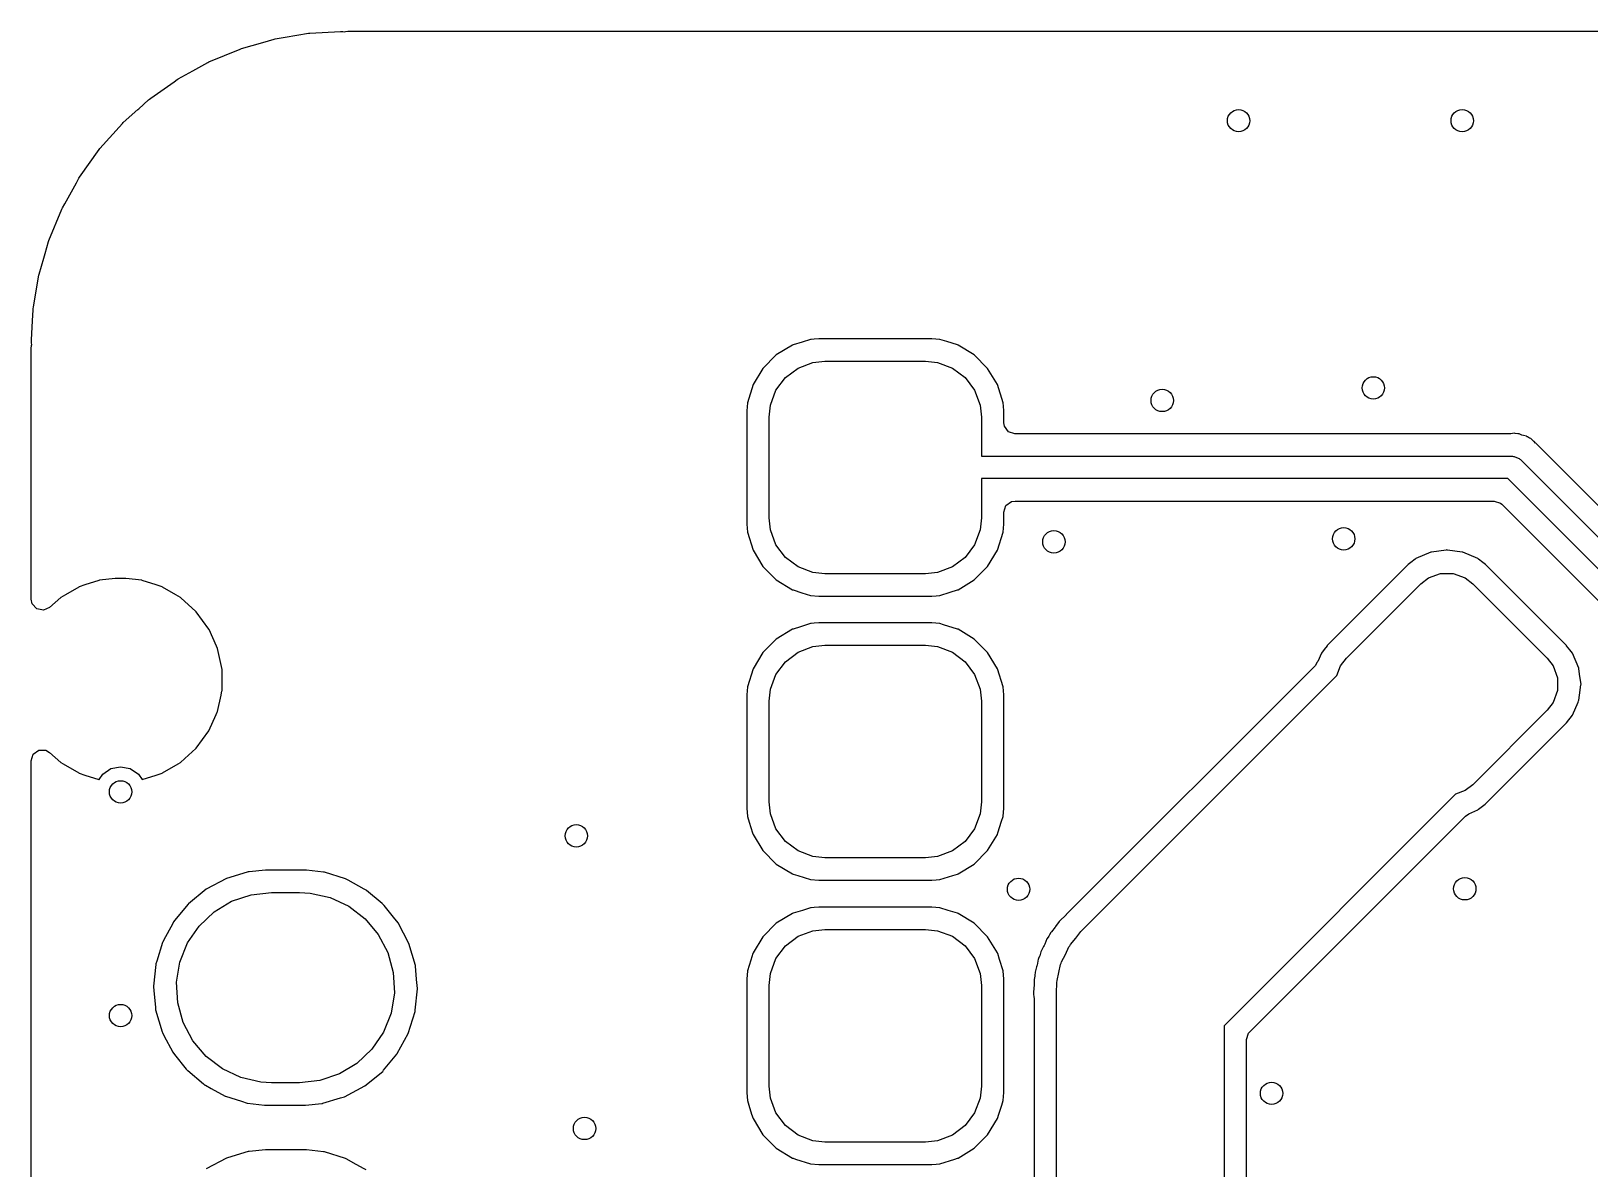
# Model space of a CAD drawing. Extents: x 100.2 to 143.8, y -109.8 to -50.2.
# Drawn here: x 100.2 to 114.14, y -60.37 to -50.2 of the extents above; entities that cross this region are included whole.
import ezdxf

# ---------------------------------------------------------------- set-up
doc = ezdxf.new("R2010")
doc.units = 0
doc.layers.add('BLACK', color=7, linetype='CONTINUOUS')

msp = doc.modelspace()

# ---------------------------------------------------------------- linework, layer by layer
at = {"layer": 'BLACK', "linetype": 'CONTINUOUS'}
for p, q in [((102.081, -50.3556), (102.272, -50.3004)), ((102.272, -50.3004), (102.372, -50.2717)), ((102.372, -50.2717), (102.382, -50.2693)), ((102.382, -50.2693), (102.471, -50.2543)), ((102.471, -50.2543), (102.681, -50.2185)), ((102.681, -50.2185), (102.692, -50.2173)), ((102.692, -50.2173), (102.968, -50.2018)), ((102.968, -50.2018), (102.978, -50.2027)), ((102.978, -50.2027), (102.978, -50.2026)), ((102.978, -50.2026), (102.989, -50.2026)), ((102.989, -50.2026), (103, -50.2051)), ((103, -50.2051), (103.011, -50.2027)), ((103.011, -50.2027), (103.012, -50.2024)), ((103.011, -50.2027), (103.011, -50.2027)), ((103.012, -50.2024), (103.033, -50.2)), ((103.033, -50.2), (140.966, -50.2)), ((101.79, -50.4752), (102.07, -50.3593)), ((102.07, -50.3593), (102.081, -50.3556)), ((101.515, -50.6265), (101.645, -50.5546)), ((101.645, -50.5546), (101.78, -50.48)), ((101.78, -50.48), (101.79, -50.4752)), ((101.271, -50.7991), (101.479, -50.6513)), ((101.479, -50.6513), (101.506, -50.6324)), ((101.506, -50.6324), (101.515, -50.6265)), ((101.162, -50.8935), (101.25, -50.8146)), ((101.25, -50.8146), (101.259, -50.8077)), ((101.259, -50.8077), (101.271, -50.7991)), ((100.815, -51.2501), (101.016, -51.0242)), ((101.016, -51.0242), (101.024, -51.0164)), ((101.024, -51.0164), (101.154, -50.9002)), ((101.154, -50.9002), (101.162, -50.8935)), ((100.632, -51.5058), (100.808, -51.2588)), ((100.808, -51.2588), (100.815, -51.2501)), ((100.501, -51.7426), (100.605, -51.5548)), ((100.605, -51.5548), (100.626, -51.5152)), ((100.626, -51.5152), (100.632, -51.5058)), ((100.359, -52.0701), (100.475, -51.7903)), ((100.475, -51.7903), (100.48, -51.7803)), ((100.48, -51.7803), (100.501, -51.7426)), ((100.325, -52.1882), (100.356, -52.0806)), ((100.356, -52.0806), (100.359, -52.0701)), ((100.272, -52.3716), (100.313, -52.2288)), ((100.313, -52.2288), (100.325, -52.1882)), ((100.221, -52.6651), (100.269, -52.3824)), ((100.269, -52.3824), (100.272, -52.3716)), ((100.212, -52.7896), (100.217, -52.692)), ((100.217, -52.692), (100.219, -52.681)), ((100.219, -52.681), (100.221, -52.6651)), ((100.202, -52.9577), (100.212, -52.7896)), ((100.202, -52.9682), (100.202, -52.9577)), ((100.203, -52.9792), (100.202, -52.9682)), ((107.171, -52.9562), (107.095, -52.9801)), ((107.176, -52.9557), (107.171, -52.9562)), ((107.204, -52.9531), (107.176, -52.9557)), ((107.176, -52.9557), (107.176, -52.9557)), ((107.244, -52.9495), (107.204, -52.9531)), ((107.75, -52.9495), (107.244, -52.9495)), ((108.256, -52.9495), (107.75, -52.9495)), ((108.329, -52.9562), (108.256, -52.9495)), ((108.39, -52.9753), (108.329, -52.9562)), ((108.485, -53.0051), (108.39, -52.9753)), ((100.2, -53.034), (100.203, -53.0118)), ((100.2, -55.2782), (100.2, -53.034)), ((100.203, -52.9895), (100.203, -52.9792)), ((100.205, -53.0004), (100.203, -52.9895)), ((100.203, -53.0112), (100.205, -53.0004)), ((100.203, -53.0118), (100.203, -53.0112)), ((100.203, -53.0112), (100.203, -53.0112)), ((106.864, -53.0946), (106.745, -53.2145)), ((107.009, -53.0068), (106.864, -53.0946)), ((107.015, -53.0051), (107.009, -53.0068)), ((107.095, -52.9801), (107.015, -53.0051)), ((107.015, -53.0051), (107.015, -53.0051)), ((108.491, -53.0068), (108.485, -53.0051)), ((108.485, -53.0051), (108.485, -53.0051)), ((108.636, -53.0946), (108.491, -53.0068)), ((108.755, -53.2145), (108.636, -53.0946)), ((106.745, -53.2145), (106.657, -53.3594)), ((106.946, -53.2964), (107.06, -53.2114)), ((107.06, -53.2114), (107.192, -53.1617)), ((107.192, -53.1617), (107.3, -53.15)), ((107.3, -53.15), (108.2, -53.15)), ((108.2, -53.15), (108.308, -53.1617)), ((108.308, -53.1617), (108.44, -53.2114)), ((108.44, -53.2114), (108.554, -53.2964)), ((108.843, -53.3594), (108.755, -53.2145)), ((106.657, -53.3594), (106.606, -53.5212)), ((106.861, -53.4097), (106.946, -53.2964)), ((108.554, -53.2964), (108.639, -53.4097)), ((108.894, -53.5212), (108.843, -53.3594)), ((106.606, -53.5212), (106.6, -53.5937)), ((106.812, -53.5424), (106.861, -53.4097)), ((108.639, -53.4097), (108.688, -53.5424)), ((108.897, -53.5534), (108.894, -53.5212)), ((106.6, -53.5937), (106.6, -54.6063)), ((106.8, -53.6497), (106.812, -53.5424)), ((106.8, -54.5503), (106.8, -53.6497)), ((108.688, -53.5424), (108.7, -53.6497)), ((108.7, -53.6497), (108.7, -54)), ((108.9, -53.5937), (108.897, -53.5534)), ((108.9, -53.7005), (108.9, -53.5937)), ((108.905, -53.7311), (108.9, -53.7005)), ((108.941, -53.7806), (108.905, -53.7311)), ((108.999, -53.7995), (108.941, -53.7806)), ((113.423, -53.7995), (108.999, -53.7995)), ((113.436, -53.7986), (113.423, -53.7995)), ((113.465, -53.7947), (113.436, -53.7986)), ((113.474, -53.7968), (113.465, -53.7947)), ((113.497, -53.7995), (113.474, -53.7968)), ((113.474, -53.7968), (113.474, -53.7968)), ((113.474, -53.7968), (113.474, -53.7968)), ((113.503, -53.7995), (113.497, -53.7995)), ((113.509, -53.8001), (113.503, -53.7995)), ((113.516, -53.8027), (113.509, -53.8001)), ((113.534, -53.81), (113.516, -53.8027)), ((113.516, -53.8027), (113.516, -53.8027)), ((113.548, -53.8144), (113.534, -53.81)), ((113.574, -53.8205), (113.548, -53.8144)), ((113.581, -53.8257), (113.574, -53.8205)), ((113.583, -53.827), (113.581, -53.8257)), ((113.581, -53.8257), (113.581, -53.8257)), ((113.603, -53.8373), (113.583, -53.827)), ((113.613, -53.8416), (113.603, -53.8373)), ((113.62, -53.8478), (113.613, -53.8416)), ((113.635, -53.8618), (113.62, -53.8478)), ((113.639, -53.8652), (113.635, -53.8618)), ((113.643, -53.8678), (113.639, -53.8652)), ((113.657, -53.8815), (113.643, -53.8678)), ((113.659, -53.8841), (113.657, -53.8815)), ((113.695, -53.9177), (113.659, -53.8841)), ((113.698, -53.9222), (113.695, -53.9177)), ((113.7, -53.9253), (113.698, -53.9222)), ((116.08, -56.305), (113.7, -53.9253)), ((108.7, -54), (113.45, -54)), ((113.45, -54), (113.458, -54.0025)), ((113.458, -54.0025), (113.466, -54.0012)), ((113.466, -54.0012), (113.487, -54.0119)), ((113.487, -54.0119), (113.509, -54.0191)), ((113.509, -54.0191), (113.514, -54.0256)), ((113.514, -54.0256), (113.521, -54.0293)), ((113.521, -54.0293), (116.15, -56.6586)), ((113.409, -54.2), (108.7, -54.2)), ((108.7, -54.2), (108.7, -54.5503)), ((115.679, -56.4707), (113.409, -54.2)), ((108.901, -54.4995), (108.919, -54.4413)), ((108.901, -54.6063), (108.901, -54.4995)), ((108.919, -54.4413), (108.969, -54.4053)), ((108.969, -54.4053), (109, -54.4005)), ((109, -54.4005), (113.285, -54.4005)), ((113.285, -54.4005), (113.343, -54.4194)), ((113.343, -54.4194), (113.355, -54.4295)), ((113.355, -54.4295), (114.456, -55.5314)), ((106.6, -54.6063), (106.606, -54.6788)), ((106.812, -54.6576), (106.8, -54.5503)), ((108.7, -54.5503), (108.688, -54.6576)), ((108.894, -54.6788), (108.901, -54.6063)), ((106.606, -54.6788), (106.657, -54.8406)), ((106.861, -54.7903), (106.812, -54.6576)), ((108.688, -54.6576), (108.639, -54.7903)), ((108.843, -54.8406), (108.894, -54.6788)), ((106.657, -54.8406), (106.745, -54.9855)), ((106.946, -54.9036), (106.861, -54.7903)), ((107.06, -54.9886), (106.946, -54.9036)), ((108.554, -54.9036), (108.44, -54.9886)), ((108.639, -54.7903), (108.554, -54.9036)), ((108.755, -54.9855), (108.843, -54.8406)), ((112.58, -54.9184), (112.541, -54.9489)), ((112.585, -54.9145), (112.58, -54.9184)), ((112.719, -54.8568), (112.585, -54.9145)), ((112.725, -54.8559), (112.719, -54.8568)), ((112.856, -54.838), (112.725, -54.8559)), ((112.725, -54.8559), (112.725, -54.8559)), ((112.863, -54.8371), (112.856, -54.838)), ((112.869, -54.838), (112.863, -54.8371)), ((113, -54.8559), (112.869, -54.838)), ((113.006, -54.8568), (113, -54.8559)), ((113, -54.8559), (113, -54.8559)), ((113.14, -54.9145), (113.006, -54.8568)), ((113.145, -54.9184), (113.14, -54.9145)), ((113.184, -54.9489), (113.145, -54.9184)), ((106.745, -54.9855), (106.864, -55.1054)), ((107.192, -55.0383), (107.06, -54.9886)), ((107.3, -55.05), (107.192, -55.0383)), ((108.2, -55.05), (107.3, -55.05)), ((108.308, -55.0383), (108.2, -55.05)), ((108.44, -54.9886), (108.308, -55.0383)), ((108.636, -55.1054), (108.755, -54.9855)), ((112.517, -54.9682), (111.793, -55.6917)), ((112.541, -54.9489), (112.517, -54.9682)), ((112.698, -55.0867), (112.805, -55.0476)), ((112.805, -55.0476), (112.92, -55.0476)), ((112.92, -55.0476), (113.027, -55.0867)), ((113.208, -54.9682), (113.184, -54.9489)), ((113.932, -55.6917), (113.208, -54.9682)), ((100.625, -55.1699), (100.507, -55.2381)), ((100.629, -55.1673), (100.625, -55.1699)), ((100.625, -55.1699), (100.625, -55.1699)), ((100.681, -55.1507), (100.629, -55.1673)), ((100.806, -55.11), (100.681, -55.1507)), ((100.81, -55.1084), (100.806, -55.11)), ((100.806, -55.11), (100.806, -55.11)), ((100.952, -55.0935), (100.81, -55.1084)), ((101.048, -55.0935), (100.952, -55.0935)), ((101.19, -55.1084), (101.048, -55.0935)), ((101.194, -55.11), (101.19, -55.1084)), ((101.319, -55.1507), (101.194, -55.11)), ((101.194, -55.11), (101.194, -55.11)), ((101.371, -55.1673), (101.319, -55.1507)), ((101.375, -55.1699), (101.371, -55.1673)), ((101.493, -55.2381), (101.375, -55.1699)), ((101.375, -55.1699), (101.375, -55.1699)), ((106.864, -55.1054), (107.009, -55.1932)), ((107.009, -55.1932), (107.015, -55.1949)), ((107.015, -55.1949), (107.015, -55.1949)), ((107.015, -55.1949), (107.093, -55.2195)), ((108.42, -55.2152), (108.485, -55.1949)), ((108.485, -55.1949), (108.491, -55.1932)), ((108.485, -55.1949), (108.485, -55.1949)), ((108.491, -55.1932), (108.636, -55.1054)), ((111.964, -55.8044), (112.63, -55.1391)), ((112.63, -55.1391), (112.698, -55.0867)), ((113.027, -55.0867), (113.096, -55.1391)), ((113.096, -55.1391), (113.761, -55.8044)), ((100.209, -55.3184), (100.2, -55.2782)), ((100.25, -55.3639), (100.209, -55.3184)), ((100.464, -55.2626), (100.365, -55.3517)), ((100.507, -55.2381), (100.464, -55.2626)), ((101.536, -55.2626), (101.493, -55.2381)), ((101.54, -55.2661), (101.536, -55.2626)), ((101.674, -55.3866), (101.54, -55.2661)), ((107.093, -55.2195), (107.171, -55.2438)), ((107.171, -55.2438), (107.244, -55.2505)), ((107.244, -55.2505), (107.75, -55.2505)), ((107.75, -55.2505), (108.256, -55.2505)), ((108.256, -55.2505), (108.296, -55.2469)), ((108.296, -55.2469), (108.324, -55.2443)), ((108.324, -55.2443), (108.329, -55.2438)), ((108.324, -55.2443), (108.324, -55.2443)), ((108.329, -55.2438), (108.42, -55.2152)), ((100.309, -55.3766), (100.25, -55.3639)), ((100.365, -55.3517), (100.309, -55.3766)), ((101.677, -55.3901), (101.674, -55.3866)), ((101.674, -55.3866), (101.674, -55.3866)), ((101.789, -55.5443), (101.677, -55.3901)), ((101.791, -55.549), (101.789, -55.5443)), ((101.857, -55.6968), (101.791, -55.549)), ((101.791, -55.549), (101.791, -55.549)), ((107.009, -55.5468), (106.864, -55.6346)), ((107.015, -55.5451), (107.009, -55.5468)), ((107.08, -55.5248), (107.015, -55.5451)), ((107.015, -55.5451), (107.015, -55.5451)), ((107.171, -55.4962), (107.08, -55.5248)), ((107.176, -55.4957), (107.171, -55.4962)), ((107.204, -55.4931), (107.176, -55.4957)), ((107.176, -55.4957), (107.176, -55.4957)), ((107.244, -55.4895), (107.204, -55.4931)), ((107.75, -55.4895), (107.244, -55.4895)), ((108.256, -55.4895), (107.75, -55.4895)), ((108.329, -55.4962), (108.256, -55.4895)), ((108.36, -55.506), (108.329, -55.4962)), ((108.485, -55.5451), (108.36, -55.506)), ((108.491, -55.5468), (108.485, -55.5451)), ((108.485, -55.5451), (108.485, -55.5451)), ((108.636, -55.6346), (108.491, -55.5468)), ((101.867, -55.7183), (101.857, -55.6968)), ((101.907, -55.9047), (101.867, -55.7183)), ((106.745, -55.7545), (106.657, -55.8994)), ((106.864, -55.6346), (106.745, -55.7545)), ((106.946, -55.8364), (107.06, -55.7514)), ((107.06, -55.7514), (107.192, -55.7017)), ((107.192, -55.7017), (107.3, -55.69)), ((107.3, -55.69), (108.2, -55.69)), ((108.2, -55.69), (108.308, -55.7017)), ((108.308, -55.7017), (108.44, -55.7514)), ((108.44, -55.7514), (108.554, -55.8364)), ((108.755, -55.7545), (108.636, -55.6346)), ((108.843, -55.8994), (108.755, -55.7545)), ((111.74, -55.7602), (111.708, -55.8333)), ((111.766, -55.7268), (111.74, -55.7602)), ((111.792, -55.6941), (111.766, -55.7268)), ((111.793, -55.6917), (111.792, -55.6941)), ((111.792, -55.6941), (111.792, -55.6941)), ((113.934, -55.6941), (113.932, -55.6917)), ((113.962, -55.7303), (113.934, -55.6941)), ((113.934, -55.6941), (113.934, -55.6941)), ((113.986, -55.7602), (113.962, -55.7303)), ((114.043, -55.8935), (113.986, -55.7602)), ((101.907, -56.0953), (101.907, -55.9047)), ((106.657, -55.8994), (106.606, -56.0612)), ((106.861, -55.9497), (106.946, -55.8364)), ((108.554, -55.8364), (108.639, -55.9497)), ((108.894, -56.0612), (108.843, -55.8994)), ((111.684, -55.8722), (109.459, -58.0973)), ((111.704, -55.8415), (111.684, -55.8722)), ((111.708, -55.8333), (111.704, -55.8415)), ((111.88, -55.9588), (111.912, -55.8726)), ((111.912, -55.8726), (111.964, -55.8044)), ((113.761, -55.8044), (113.813, -55.8726)), ((113.813, -55.8726), (113.852, -55.9802)), ((114.044, -55.9002), (114.043, -55.8935)), ((114.053, -55.9685), (114.044, -55.9002)), ((114.044, -55.9002), (114.044, -55.9002)), ((106.812, -56.0824), (106.861, -55.9497)), ((108.639, -55.9497), (108.688, -56.0824)), ((109.59, -58.2497), (111.88, -55.9588)), ((113.852, -55.9802), (113.852, -56.0947)), ((114.049, -56.136), (114.062, -56.0441)), ((114.063, -56.0374), (114.053, -55.9685)), ((114.062, -56.0441), (114.063, -56.0374)), ((101.867, -56.2817), (101.898, -56.136)), ((101.898, -56.1337), (101.905, -56.1003)), ((101.898, -56.136), (101.898, -56.1337)), ((101.905, -56.1003), (101.907, -56.0953)), ((101.905, -56.1003), (101.905, -56.1003)), ((106.606, -56.0612), (106.6, -56.1337)), ((106.6, -56.1337), (106.6, -57.1463)), ((106.8, -56.1897), (106.812, -56.0824)), ((108.688, -56.0824), (108.7, -56.1897)), ((108.9, -56.1337), (108.894, -56.0612)), ((108.901, -57.1463), (108.9, -56.1337)), ((113.852, -56.0947), (113.813, -56.2022)), ((114.04, -56.1875), (114.043, -56.1813)), ((114.043, -56.1813), (114.049, -56.136)), ((101.789, -56.4557), (101.855, -56.3075)), ((101.855, -56.3075), (101.865, -56.2864)), ((101.865, -56.2864), (101.867, -56.2817)), ((101.865, -56.2864), (101.865, -56.2864)), ((106.8, -57.0903), (106.8, -56.1897)), ((108.7, -56.1897), (108.7, -57.0903)), ((113.761, -56.2705), (113.096, -56.9357)), ((113.813, -56.2022), (113.761, -56.2705)), ((113.932, -56.3832), (113.986, -56.3146)), ((113.986, -56.3146), (114.037, -56.1968)), ((114.037, -56.1968), (114.04, -56.1875)), ((101.677, -56.6099), (101.789, -56.4557)), ((113.208, -57.1066), (113.932, -56.3832)), ((100.2, -56.7219), (100.219, -56.6637)), ((100.2, -103.278), (100.2, -56.7219)), ((100.219, -56.6637), (100.268, -56.6277)), ((100.268, -56.6277), (100.33, -56.6277)), ((100.33, -56.6277), (100.365, -56.6483)), ((100.365, -56.6483), (100.464, -56.7374)), ((100.464, -56.7374), (100.485, -56.7494)), ((101.515, -56.7494), (101.536, -56.7374)), ((101.536, -56.7374), (101.575, -56.7019)), ((101.575, -56.7019), (101.674, -56.6134)), ((101.674, -56.6134), (101.677, -56.6099)), ((101.674, -56.6134), (101.674, -56.6134)), ((100.485, -56.7494), (100.625, -56.8301)), ((100.625, -56.8301), (100.625, -56.8301)), ((100.625, -56.8301), (100.629, -56.8327)), ((100.629, -56.8327), (100.681, -56.8493)), ((100.681, -56.8493), (100.806, -56.89)), ((100.808, -56.8907), (100.841, -56.8409)), ((100.841, -56.8409), (100.914, -56.7921)), ((100.914, -56.7921), (101, -56.775)), ((101, -56.775), (101.086, -56.7921)), ((101.086, -56.7921), (101.159, -56.8409)), ((101.159, -56.8409), (101.192, -56.8907)), ((101.194, -56.89), (101.319, -56.8493)), ((101.319, -56.8493), (101.371, -56.8327)), ((101.371, -56.8327), (101.375, -56.8301)), ((101.375, -56.8301), (101.515, -56.7494)), ((101.375, -56.8301), (101.375, -56.8301)), ((100.806, -56.89), (100.806, -56.89)), ((100.806, -56.89), (100.808, -56.8907)), ((101.192, -56.8907), (101.194, -56.89)), ((101.194, -56.89), (101.194, -56.89)), ((112.941, -57.0195), (110.87, -59.0907)), ((113.027, -56.9881), (112.941, -57.0195)), ((113.096, -56.9357), (113.027, -56.9881)), ((106.6, -57.1463), (106.606, -57.2188)), ((106.812, -57.1976), (106.8, -57.0903)), ((108.7, -57.0903), (108.688, -57.1976)), ((108.894, -57.2188), (108.901, -57.1463)), ((113.14, -57.1604), (113.146, -57.1556)), ((113.146, -57.1556), (113.206, -57.1085)), ((113.206, -57.1085), (113.208, -57.1066)), ((113.206, -57.1085), (113.206, -57.1085)), ((106.606, -57.2188), (106.622, -57.2697)), ((106.622, -57.2697), (106.653, -57.3674)), ((106.861, -57.3303), (106.812, -57.1976)), ((108.688, -57.1976), (108.639, -57.3303)), ((108.847, -57.3674), (108.88, -57.2614)), ((108.88, -57.2614), (108.894, -57.2188)), ((111.099, -59.1447), (113.028, -57.2164)), ((113.028, -57.2164), (113.059, -57.1955)), ((113.059, -57.1955), (113.14, -57.1604)), ((106.653, -57.3674), (106.657, -57.3806)), ((106.657, -57.3806), (106.745, -57.5255)), ((106.946, -57.4436), (106.861, -57.3303)), ((108.639, -57.3303), (108.554, -57.4436)), ((108.755, -57.5255), (108.843, -57.3806)), ((108.843, -57.3806), (108.847, -57.3674)), ((106.745, -57.5255), (106.864, -57.6454)), ((107.06, -57.5286), (106.946, -57.4436)), ((107.192, -57.5783), (107.06, -57.5286)), ((107.3, -57.59), (107.192, -57.5783)), ((108.308, -57.5783), (108.2, -57.59)), ((108.44, -57.5286), (108.308, -57.5783)), ((108.554, -57.4436), (108.44, -57.5286)), ((108.636, -57.6454), (108.755, -57.5255)), ((102.14, -57.7159), (102.093, -57.7301)), ((102.145, -57.7145), (102.14, -57.7159)), ((102.14, -57.7159), (102.14, -57.7159)), ((102.15, -57.714), (102.145, -57.7145)), ((102.296, -57.6997), (102.15, -57.714)), ((102.15, -57.714), (102.15, -57.714)), ((102.298, -57.6995), (102.296, -57.6997)), ((102.296, -57.6997), (102.296, -57.6997)), ((102.659, -57.6995), (102.298, -57.6995)), ((102.662, -57.6998), (102.659, -57.6995)), ((102.815, -57.7169), (102.662, -57.6998)), ((102.662, -57.6998), (102.662, -57.6998)), ((102.819, -57.7175), (102.815, -57.7169)), ((102.815, -57.7169), (102.815, -57.7169)), ((102.824, -57.7189), (102.819, -57.7175)), ((106.864, -57.6454), (107.009, -57.7332)), ((108.2, -57.59), (107.3, -57.59)), ((108.491, -57.7332), (108.636, -57.6454)), ((101.948, -57.7741), (101.766, -57.8708)), ((102.093, -57.7301), (101.948, -57.7741)), ((103.011, -57.7783), (102.824, -57.7189)), ((103.016, -57.7798), (103.011, -57.7783)), ((103.011, -57.7783), (103.011, -57.7783)), ((103.035, -57.7903), (103.016, -57.7798)), ((103.177, -57.8685), (103.035, -57.7903)), ((107.009, -57.7332), (107.015, -57.7349)), ((107.015, -57.7349), (107.015, -57.7349)), ((107.015, -57.7349), (107.057, -57.7482)), ((107.057, -57.7482), (107.171, -57.7838)), ((107.171, -57.7838), (107.244, -57.7905)), ((107.244, -57.7905), (107.75, -57.7905)), ((107.75, -57.7905), (108.256, -57.7905)), ((108.256, -57.7905), (108.296, -57.7869)), ((108.296, -57.7869), (108.324, -57.7843)), ((108.324, -57.7843), (108.329, -57.7838)), ((108.324, -57.7843), (108.324, -57.7843)), ((108.329, -57.7838), (108.443, -57.7482)), ((108.443, -57.7482), (108.485, -57.7349)), ((108.485, -57.7349), (108.491, -57.7332)), ((108.485, -57.7349), (108.485, -57.7349)), ((101.766, -57.8708), (101.606, -58.001)), ((101.836, -58.073), (101.993, -57.9784)), ((101.993, -57.9784), (102.167, -57.9198)), ((102.167, -57.9198), (102.35, -57.9)), ((102.35, -57.9), (102.6, -57.9)), ((102.6, -57.9), (102.695, -57.9053)), ((102.695, -57.9053), (102.874, -57.9453)), ((102.874, -57.9453), (103.04, -58.0229)), ((103.196, -57.879), (103.177, -57.8685)), ((103.2, -57.8821), (103.196, -57.879)), ((103.338, -57.9979), (103.2, -57.8821)), ((103.2, -57.8821), (103.2, -57.8821)), ((101.603, -58.0047), (101.482, -58.1511)), ((101.606, -58.001), (101.603, -58.0047)), ((101.603, -58.0047), (101.603, -58.0047)), ((101.703, -58.1991), (101.836, -58.073)), ((103.04, -58.0229), (103.186, -58.1345)), ((103.186, -58.1345), (103.305, -58.2747)), ((103.354, -58.0114), (103.338, -57.9979)), ((103.357, -58.0152), (103.354, -58.0114)), ((103.441, -58.119), (103.357, -58.0152)), ((103.357, -58.0152), (103.357, -58.0152)), ((103.483, -58.172), (103.441, -58.119)), ((107.009, -58.0868), (106.864, -58.1746)), ((107.015, -58.0851), (107.009, -58.0868)), ((107.098, -58.0592), (107.015, -58.0851)), ((107.015, -58.0851), (107.015, -58.0851)), ((107.171, -58.0362), (107.098, -58.0592)), ((107.176, -58.0357), (107.171, -58.0362)), ((107.204, -58.0331), (107.176, -58.0357)), ((107.176, -58.0357), (107.176, -58.0357)), ((107.244, -58.0295), (107.204, -58.0331)), ((107.75, -58.0295), (107.244, -58.0295)), ((108.256, -58.0295), (107.75, -58.0295)), ((108.329, -58.0362), (108.256, -58.0295)), ((108.402, -58.0592), (108.329, -58.0362)), ((108.485, -58.0851), (108.402, -58.0592)), ((108.491, -58.0868), (108.485, -58.0851)), ((108.485, -58.0851), (108.485, -58.0851)), ((108.636, -58.1746), (108.491, -58.0868)), ((109.457, -58.0992), (109.397, -58.1557)), ((109.459, -58.0973), (109.457, -58.0992)), ((101.448, -58.2091), (101.402, -58.2945)), ((101.475, -58.1597), (101.448, -58.2091)), ((101.482, -58.1511), (101.475, -58.1597)), ((101.599, -58.3509), (101.703, -58.1991)), ((103.305, -58.2747), (103.39, -58.4371)), ((103.579, -58.3546), (103.483, -58.172)), ((106.864, -58.1746), (106.745, -58.2945)), ((107.06, -58.2914), (107.192, -58.2417)), ((107.192, -58.2417), (107.3, -58.23)), ((107.3, -58.23), (108.2, -58.23)), ((108.2, -58.23), (108.308, -58.2417)), ((108.308, -58.2417), (108.44, -58.2914)), ((108.755, -58.2945), (108.636, -58.1746)), ((109.32, -58.2585), (109.309, -58.2795)), ((109.322, -58.2541), (109.32, -58.2585)), ((109.32, -58.2585), (109.32, -58.2585)), ((109.326, -58.2499), (109.322, -58.2541)), ((109.359, -58.2091), (109.326, -58.2499)), ((109.363, -58.2033), (109.359, -58.2091)), ((109.394, -58.1598), (109.363, -58.2033)), ((109.397, -58.1557), (109.394, -58.1598)), ((109.394, -58.1598), (109.394, -58.1598)), ((109.544, -58.3076), (109.59, -58.2497)), ((101.375, -58.3456), (101.324, -58.5124)), ((101.377, -58.3409), (101.375, -58.3456)), ((101.402, -58.2945), (101.377, -58.3409)), ((101.531, -58.5214), (101.599, -58.3509)), ((103.637, -58.5522), (103.579, -58.3546)), ((106.745, -58.2945), (106.657, -58.4394)), ((106.861, -58.4897), (106.946, -58.3764)), ((106.946, -58.3764), (107.06, -58.2914)), ((108.44, -58.2914), (108.554, -58.3764)), ((108.554, -58.3764), (108.639, -58.4897)), ((108.843, -58.4394), (108.755, -58.2945)), ((109.256, -58.3813), (109.233, -58.4252)), ((109.26, -58.3737), (109.256, -58.3813)), ((109.263, -58.3672), (109.26, -58.3737)), ((109.266, -58.3606), (109.263, -58.3672)), ((109.286, -58.3139), (109.266, -58.3606)), ((109.289, -58.3098), (109.286, -58.3139)), ((109.302, -58.2904), (109.289, -58.3098)), ((109.289, -58.3098), (109.289, -58.3098)), ((109.309, -58.2795), (109.302, -58.2904)), ((109.451, -58.4528), (109.482, -58.3859)), ((109.482, -58.3859), (109.49, -58.3756)), ((109.49, -58.3756), (109.496, -58.3639)), ((109.496, -58.3639), (109.544, -58.3076)), ((101.315, -58.5426), (101.295, -58.7378)), ((101.316, -58.5377), (101.315, -58.5426)), ((101.315, -58.5426), (101.315, -58.5426)), ((101.324, -58.5124), (101.316, -58.5377)), ((101.501, -58.7026), (101.531, -58.5214)), ((103.39, -58.4371), (103.439, -58.6141)), ((103.637, -58.557), (103.637, -58.5522)), ((106.637, -58.504), (106.606, -58.6012)), ((106.655, -58.4451), (106.637, -58.504)), ((106.657, -58.4394), (106.655, -58.4451)), ((106.655, -58.4451), (106.655, -58.4451)), ((106.812, -58.6224), (106.861, -58.4897)), ((108.639, -58.4897), (108.688, -58.6224)), ((108.845, -58.4451), (108.843, -58.4394)), ((108.862, -58.4997), (108.845, -58.4451)), ((108.845, -58.4451), (108.845, -58.4451)), ((108.894, -58.6012), (108.862, -58.4997)), ((109.197, -58.5479), (109.196, -58.555)), ((109.208, -58.496), (109.197, -58.5479)), ((109.209, -58.4911), (109.208, -58.496)), ((109.208, -58.496), (109.208, -58.496)), ((109.211, -58.4865), (109.209, -58.4911)), ((109.221, -58.4648), (109.211, -58.4865)), ((109.211, -58.4865), (109.211, -58.4865)), ((109.225, -58.4528), (109.221, -58.4648)), ((109.232, -58.43), (109.225, -58.4528)), ((109.233, -58.4252), (109.232, -58.43)), ((109.232, -58.43), (109.232, -58.43)), ((109.393, -58.6156), (109.408, -58.5433)), ((109.408, -58.5433), (109.414, -58.5313)), ((109.414, -58.5313), (109.417, -58.5186)), ((109.417, -58.5186), (109.451, -58.4528)), ((103.439, -58.6141), (103.449, -58.7974)), ((103.648, -58.6737), (103.637, -58.557)), ((103.637, -58.557), (103.637, -58.557)), ((103.648, -58.676), (103.648, -58.6737)), ((103.656, -58.7574), (103.648, -58.676)), ((106.606, -58.6012), (106.6, -58.6737)), ((106.6, -58.6737), (106.6, -59.6863)), ((106.8, -58.7297), (106.812, -58.6224)), ((108.688, -58.6224), (108.7, -58.7297)), ((108.9, -58.6737), (108.894, -58.6012)), ((108.901, -59.6863), (108.9, -58.6737)), ((109.174, -58.6587), (109.17, -58.6801)), ((109.17, -58.6801), (109.17, -58.6865)), ((109.17, -58.6865), (109.17, -58.7395)), ((109.176, -58.6521), (109.174, -58.6587)), ((109.177, -58.6394), (109.176, -58.6521)), ((109.179, -58.6158), (109.177, -58.6394)), ((109.18, -58.6108), (109.179, -58.6158)), ((109.179, -58.6158), (109.179, -58.6158)), ((109.193, -58.5648), (109.18, -58.6108)), ((109.196, -58.555), (109.193, -58.5648)), ((109.375, -58.7053), (109.376, -58.6873)), ((109.376, -58.6873), (109.393, -58.6156)), ((101.295, -58.7378), (101.294, -58.7426)), ((101.294, -58.7426), (101.298, -58.7771)), ((101.298, -58.7771), (101.311, -58.929)), ((101.511, -58.8859), (101.501, -58.7026)), ((103.449, -58.7974), (103.419, -58.9786)), ((103.635, -58.9524), (103.655, -58.7622)), ((103.655, -58.7622), (103.656, -58.7574)), ((103.655, -58.7622), (103.655, -58.7622)), ((106.8, -59.6303), (106.8, -58.7297)), ((108.7, -58.7297), (108.7, -59.6303)), ((109.169, -58.7471), (109.165, -58.8033)), ((109.165, -58.8033), (109.166, -58.8083)), ((109.166, -58.8083), (109.166, -58.8083)), ((109.166, -58.8083), (109.169, -58.8337)), ((109.17, -58.7395), (109.169, -58.7471)), ((109.37, -58.78), (109.373, -58.7264)), ((109.37, -67.5786), (109.37, -58.78)), ((109.373, -58.7133), (109.375, -58.7053)), ((109.373, -58.7264), (109.373, -58.7133)), ((101.311, -58.929), (101.313, -58.9478)), ((101.313, -58.9478), (101.371, -59.1454)), ((101.56, -59.0629), (101.511, -58.8859)), ((103.573, -59.1591), (103.634, -58.9623)), ((103.634, -58.9623), (103.635, -58.9524)), ((109.169, -58.8337), (109.17, -58.8461)), ((109.17, -58.8461), (109.17, -67.4545)), ((101.645, -59.2253), (101.56, -59.0629)), ((103.419, -58.9786), (103.351, -59.1491)), ((110.87, -59.0907), (110.87, -67.8892)), ((101.371, -59.1454), (101.374, -59.1497)), ((101.374, -59.1497), (101.374, -59.1497)), ((101.374, -59.1497), (101.388, -59.1782)), ((101.388, -59.1782), (101.467, -59.328)), ((101.764, -59.3655), (101.645, -59.2253)), ((103.351, -59.1491), (103.247, -59.3009)), ((103.475, -59.3403), (103.573, -59.1591)), ((111.071, -59.2147), (111.089, -59.1565)), ((111.071, -59.69), (111.071, -59.2147)), ((111.089, -59.1565), (111.099, -59.1447)), ((101.467, -59.328), (101.482, -59.3474)), ((101.482, -59.3474), (101.587, -59.4778)), ((101.91, -59.4771), (101.764, -59.3655)), ((103.247, -59.3009), (103.114, -59.4271)), ((103.352, -59.4886), (103.472, -59.344)), ((103.472, -59.344), (103.475, -59.3403)), ((103.472, -59.344), (103.472, -59.344)), ((101.587, -59.4778), (101.596, -59.4886)), ((101.596, -59.4886), (101.6, -59.4917)), ((101.6, -59.4917), (101.6, -59.4917)), ((101.6, -59.4917), (101.74, -59.6097)), ((102.076, -59.5547), (101.91, -59.4771)), ((102.957, -59.5216), (102.783, -59.5802)), ((103.114, -59.4271), (102.957, -59.5216)), ((103.184, -59.6292), (103.344, -59.499)), ((103.344, -59.499), (103.352, -59.4886)), ((101.74, -59.6097), (101.754, -59.621)), ((101.754, -59.621), (101.758, -59.6233)), ((101.758, -59.6233), (101.758, -59.6233)), ((101.758, -59.6233), (101.811, -59.6526)), ((101.811, -59.6526), (101.934, -59.7202)), ((102.255, -59.5947), (102.076, -59.5547)), ((102.35, -59.6), (102.255, -59.5947)), ((102.6, -59.6), (102.35, -59.6)), ((102.783, -59.5802), (102.6, -59.6)), ((103.002, -59.7259), (103.184, -59.6292)), ((106.812, -59.7376), (106.8, -59.6303)), ((108.7, -59.6303), (108.688, -59.7376)), ((101.934, -59.7202), (101.939, -59.7217)), ((101.939, -59.7217), (101.939, -59.7217)), ((101.939, -59.7217), (102.08, -59.7664)), ((102.08, -59.7664), (102.131, -59.7825)), ((102.131, -59.7825), (102.135, -59.7831)), ((102.135, -59.7831), (102.135, -59.7831)), ((102.135, -59.7831), (102.288, -59.8002)), ((102.288, -59.8002), (102.288, -59.8002)), ((102.288, -59.8002), (102.291, -59.8005)), ((102.291, -59.8005), (102.652, -59.8005)), ((102.652, -59.8005), (102.654, -59.8003)), ((102.654, -59.8003), (102.8, -59.786)), ((102.654, -59.8003), (102.654, -59.8003)), ((102.8, -59.786), (102.805, -59.7855)), ((102.8, -59.786), (102.8, -59.786)), ((102.805, -59.7855), (102.81, -59.7841)), ((102.81, -59.7841), (102.967, -59.7366)), ((102.81, -59.7841), (102.81, -59.7841)), ((102.967, -59.7366), (103.002, -59.7259)), ((106.6, -59.6863), (106.6, -59.6885)), ((106.6, -59.6885), (106.6, -59.6885)), ((106.6, -59.6885), (106.603, -59.7273)), ((106.603, -59.7273), (106.606, -59.7588)), ((106.606, -59.7588), (106.619, -59.7999)), ((106.619, -59.7999), (106.644, -59.8801)), ((106.861, -59.8703), (106.812, -59.7376)), ((108.688, -59.7376), (108.639, -59.8703)), ((108.856, -59.8801), (108.881, -59.7999)), ((108.881, -59.7999), (108.894, -59.7588)), ((108.894, -59.7588), (108.901, -59.6863)), ((111.07, -59.695), (111.071, -59.69)), ((111.071, -59.7), (111.07, -59.695)), ((111.071, -61.558), (111.071, -59.7)), ((106.644, -59.8801), (106.657, -59.9206)), ((106.657, -59.9206), (106.745, -60.0655)), ((106.946, -59.9836), (106.861, -59.8703)), ((108.639, -59.8703), (108.554, -59.9836)), ((108.755, -60.0655), (108.843, -59.9206)), ((108.843, -59.9206), (108.856, -59.8801)), ((106.745, -60.0655), (106.864, -60.1854)), ((107.06, -60.0686), (106.946, -59.9836)), ((107.192, -60.1183), (107.06, -60.0686)), ((108.44, -60.0686), (108.308, -60.1183)), ((108.554, -59.9836), (108.44, -60.0686)), ((108.636, -60.1854), (108.755, -60.0655)), ((102.14, -60.2159), (102.035, -60.2478)), ((102.145, -60.2145), (102.14, -60.2159)), ((102.14, -60.2159), (102.14, -60.2159)), ((102.15, -60.214), (102.145, -60.2145)), ((102.296, -60.1997), (102.15, -60.214)), ((102.15, -60.214), (102.15, -60.214)), ((102.298, -60.1995), (102.296, -60.1997)), ((102.296, -60.1997), (102.296, -60.1997)), ((102.659, -60.1995), (102.298, -60.1995)), ((102.662, -60.1998), (102.659, -60.1995)), ((102.815, -60.2169), (102.662, -60.1998)), ((102.662, -60.1998), (102.662, -60.1998)), ((102.819, -60.2175), (102.815, -60.2169)), ((102.815, -60.2169), (102.815, -60.2169)), ((102.824, -60.2189), (102.819, -60.2175)), ((103.011, -60.2783), (102.824, -60.2189)), ((106.864, -60.1854), (107.009, -60.2732)), ((107.3, -60.13), (107.192, -60.1183)), ((108.2, -60.13), (107.3, -60.13)), ((108.308, -60.1183), (108.2, -60.13)), ((108.491, -60.2732), (108.636, -60.1854)), ((101.948, -60.2741), (101.766, -60.3708)), ((102.035, -60.2478), (101.948, -60.2741)), ((103.016, -60.2798), (103.011, -60.2783)), ((103.011, -60.2783), (103.011, -60.2783)), ((103.108, -60.3303), (103.016, -60.2798)), ((103.177, -60.3685), (103.108, -60.3303)), ((107.009, -60.2732), (107.015, -60.2749)), ((107.015, -60.2749), (107.015, -60.2749)), ((107.015, -60.2749), (107.038, -60.2821)), ((107.038, -60.2821), (107.171, -60.3238)), ((107.171, -60.3238), (107.244, -60.3305)), ((107.244, -60.3305), (107.75, -60.3305)), ((107.75, -60.3305), (108.256, -60.3305)), ((108.256, -60.3305), (108.296, -60.3269)), ((108.296, -60.3269), (108.324, -60.3243)), ((108.324, -60.3243), (108.329, -60.3238)), ((108.324, -60.3243), (108.324, -60.3243)), ((108.329, -60.3238), (108.462, -60.2821)), ((108.462, -60.2821), (108.485, -60.2749)), ((108.485, -60.2749), (108.491, -60.2732)), ((108.485, -60.2749), (108.485, -60.2749)), ((103.196, -60.379), (103.177, -60.3685))]:
    msp.add_line(p, q, dxfattribs=at)
at = {"layer": 'BLACK'}
for centre in [(111, -51), (113, -51), (112.205, -53.389), (110.317, -53.501), (111.94, -54.738), (109.348, -54.765), (101, -57), (105.076, -57.393), (109.032, -57.871), (113.023, -57.866), (101, -59), (111.295, -59.695), (105.15, -60.009)]:
    msp.add_circle(centre, 0.1, dxfattribs=at)

doc.saveas('drawing.dxf')
